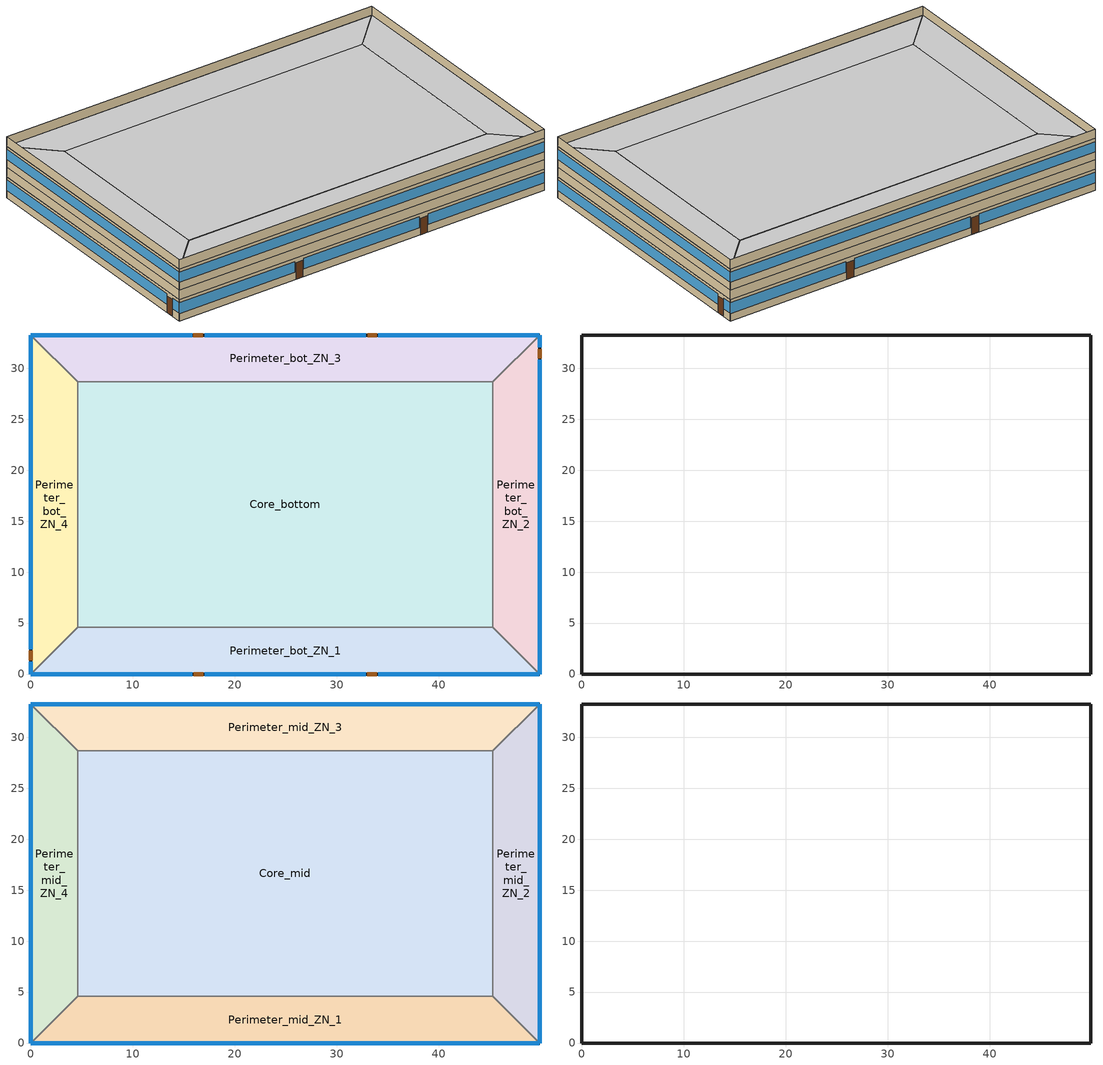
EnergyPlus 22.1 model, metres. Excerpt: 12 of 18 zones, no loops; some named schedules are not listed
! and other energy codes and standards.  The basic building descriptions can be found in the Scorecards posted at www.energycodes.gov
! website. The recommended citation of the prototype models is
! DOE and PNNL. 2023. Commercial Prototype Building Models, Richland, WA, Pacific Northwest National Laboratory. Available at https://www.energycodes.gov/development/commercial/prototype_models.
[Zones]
Perimeter_bot_ZN_1
 floor ground (Perimeter_bot_ZN_1_Floor_Ffactor): 0,0 4.57,4.57 45.34,4.57 49.91,0 z0
 wall outside (nonres_ext_wall_grd): 0,0 49.91,0 z0:2.74
 wall to Perimeter_bot_ZN_2 (int_wall): 49.91,0 45.34,4.57 z0:2.74
 window (Window_U_0.363_SHGC_South_0.359): 0,0 15.82,0 / 17.04,0 32.87,0 / 34.09,0 49.91,0 z0.95:2.33
 door (Swinging Door_con): 15.98,0 16.9,0 / 33.01,0 33.93,0 z0:2.13
 ceiling to FirstFloor_Plenum (DropCeiling): 49.91,0 45.34,4.57 4.57,4.57 0,0 z2.74
Perimeter_bot_ZN_2
 floor ground (Perimeter_bot_ZN_2_Floor_Ffactor): 49.91,0 45.34,4.57 45.34,28.7 49.91,33.27 z0
 wall outside (nonres_ext_wall_grd): 49.91,0 49.91,33.27 z0:2.74
 wall to Perimeter_bot_ZN_3 (int_wall): 49.91,33.27 45.34,28.7 z0:2.74
 window (Window_U_0.363_SHGC_East_0.359): 49.91,0 49.91,30.84 / 49.91,32.05 49.91,33.27 z0.97:2.33
 door (Swinging Door_con): 49.91,30.99 49.91,31.9 z0:2.13
 ceiling to FirstFloor_Plenum (DropCeiling): 49.91,33.27 45.34,28.7 45.34,4.57 49.91,0 z2.74
Perimeter_bot_ZN_3
 floor ground (Perimeter_bot_ZN_3_Floor_Ffactor): 49.91,33.27 45.34,28.7 4.57,28.7 0,33.27 z0
 wall outside (nonres_ext_wall_grd): 49.91,33.27 0,33.27 z0:2.74
 wall to Perimeter_bot_ZN_4 (int_wall): 0,33.27 4.57,28.7 z0:2.74
 window (Window_U_0.363_SHGC_North_0.359): 49.91,33.27 34.09,33.27 / 32.87,33.27 17.04,33.27 / 15.82,33.27 0,33.27 z0.95:2.33
 door (Swinging Door_con): 33.94,33.27 33.03,33.27 / 16.84,33.27 15.93,33.27 z0:2.13
 ceiling to FirstFloor_Plenum (DropCeiling): 0,33.27 4.57,28.7 45.34,28.7 49.91,33.27 z2.74
Perimeter_bot_ZN_4
 floor ground (Perimeter_bot_ZN_4_Floor_Ffactor): 0,33.27 4.57,28.7 4.57,4.57 0,0 z0
 wall outside (nonres_ext_wall_grd): 0,33.27 0,0 z0:2.74
 wall to Perimeter_bot_ZN_1 (int_wall): 0,0 4.57,4.57 z0:2.74
 window (Window_U_0.363_SHGC_West_0.359): 0,33.27 0,2.44 / 0,1.22 0,0 z0.97:2.33
 door (Swinging Door_con): 0,2.28 0,1.37 z0:2.13
 ceiling to FirstFloor_Plenum (DropCeiling): 0,0 4.57,4.57 4.57,28.7 0,33.27 z2.74
Core_bottom
 floor adiabatic (Core_bot_ZN_5_Floor_Ffactor): 45.34,28.7 45.34,4.57 4.57,4.57 4.57,28.7 z0
 wall to Perimeter_bot_ZN_1 (int_wall): 4.57,4.57 45.34,4.57 z0:2.74
 wall to Perimeter_bot_ZN_2 (int_wall): 45.34,4.57 45.34,28.7 z0:2.74
 wall to Perimeter_bot_ZN_3 (int_wall): 45.34,28.7 4.57,28.7 z0:2.74
 wall to Perimeter_bot_ZN_4 (int_wall): 4.57,28.7 4.57,4.57 z0:2.74
 ceiling to FirstFloor_Plenum (DropCeiling): 4.57,28.7 4.57,4.57 45.34,4.57 45.34,28.7 z2.74
FirstFloor_Plenum
 wall outside (nonres_ext_wall_grd): 49.91,33.27 0,33.27 0,0 49.91,0 49.91,33.27 z2.74:3.96
Perimeter_mid_ZN_1
 floor to FirstFloor_Plenum (int_slab_floor): 0,0 4.57,4.57 45.34,4.57 49.91,0 z3.96
 wall outside (nonres_ext_wall_mid): 0,0 49.91,0 z3.96:6.71
 wall to Perimeter_mid_ZN_2 (int_wall): 49.91,0 45.34,4.57 z3.96:6.71
 window (Window_U_0.363_SHGC_South_0.359): 0,0 49.91,0 z4.98:6.29
 ceiling to MidFloor_Plenum (DropCeiling): 49.91,0 45.34,4.57 4.57,4.57 0,0 z6.71
Perimeter_mid_ZN_2
 floor to FirstFloor_Plenum (int_slab_floor): 49.91,0 45.34,4.57 45.34,28.7 49.91,33.27 z3.96
 wall outside (nonres_ext_wall_mid): 49.91,0 49.91,33.27 z3.96:6.71
 wall to Perimeter_mid_ZN_3 (int_wall): 49.91,33.27 45.34,28.7 z3.96:6.71
 window (Window_U_0.363_SHGC_East_0.359): 49.91,0 49.91,33.27 z4.98:6.29
 ceiling to MidFloor_Plenum (DropCeiling): 49.91,33.27 45.34,28.7 45.34,4.57 49.91,0 z6.71
Perimeter_mid_ZN_3
 floor to FirstFloor_Plenum (int_slab_floor): 49.91,33.27 45.34,28.7 4.57,28.7 0,33.27 z3.96
 wall outside (nonres_ext_wall_mid): 49.91,33.27 0,33.27 z3.96:6.71
 wall to Perimeter_mid_ZN_4 (int_wall): 0,33.27 4.57,28.7 z3.96:6.71
 window (Window_U_0.363_SHGC_North_0.359): 49.91,33.27 0,33.27 z4.98:6.29
 ceiling to MidFloor_Plenum (DropCeiling): 0,33.27 4.57,28.7 45.34,28.7 49.91,33.27 z6.71
Perimeter_mid_ZN_4
 floor to FirstFloor_Plenum (int_slab_floor): 0,33.27 4.57,28.7 4.57,4.57 0,0 z3.96
 wall outside (nonres_ext_wall_mid): 0,33.27 0,0 z3.96:6.71
 wall to Perimeter_mid_ZN_1 (int_wall): 0,0 4.57,4.57 z3.96:6.71
 window (Window_U_0.363_SHGC_West_0.359): 0,33.27 0,0 z4.98:6.29
 ceiling to MidFloor_Plenum (DropCeiling): 0,0 4.57,4.57 4.57,28.7 0,33.27 z6.71
Core_mid
 floor to FirstFloor_Plenum (int_slab_floor): 45.34,28.7 45.34,4.57 4.57,4.57 4.57,28.7 z3.96
 wall to Perimeter_mid_ZN_3 (int_wall): 45.34,28.7 4.57,28.7 z3.96:6.71
 wall to Perimeter_mid_ZN_2 (int_wall): 45.34,4.57 45.34,28.7 z3.96:6.71
 wall to Perimeter_mid_ZN_1 (int_wall): 4.57,4.57 45.34,4.57 z3.96:6.71
 wall to Perimeter_mid_ZN_4 (int_wall): 4.57,28.7 4.57,4.57 z3.96:6.71
 ceiling to MidFloor_Plenum (DropCeiling): 4.57,28.7 4.57,4.57 45.34,4.57 45.34,28.7 z6.71
MidFloor_Plenum
 wall outside (nonres_ext_wall_mid): 49.91,33.27 0,33.27 0,0 49.91,0 49.91,33.27 z6.71:7.92
[Building]
OfficeMedium: North Axis {deg}=0; Terrain=City; Loads Convergence Tolerance Value {W}=0.04; Temperature Convergence Tolerance Value {deltaC}=0.2; Solar Distribution=FullInteriorAndExterior; Maximum Number of Warmup Days=25; Minimum Number of Warmup Days=6
[Site:Location]
Site:Location=Albuquerque.Intl.Sunport_NM_USA WMO=723650; Latitude {N+ S-}=35.04; Longitude {W- E+}=-106.62; Time Zone Relative to GMT {GMT+/-}=-7; Elevation {m}=1620
[SizingPeriod:DesignDay] Day of Month=21; Dry-Bulb Temperature Range Modifier Type=DefaultMultipliers; Humidity Condition Type=Wetbulb; Barometric Pressure {Pa}=83318; Rain {Yes/No}=No; Snow on ground {Yes/No}=No; Daylight Savings Time Indicator=No
Name | Month | Day Type | Maximum Dry-Bulb Temperature {C} | Daily Dry-Bulb Temperature Range {C} | Wetbulb at Maximum Dry-Bulb {C} | Wind Speed {m/s} design conditions vs. traditional 6.71 m/s (15 mph) | Wind Direction {Degrees; N=0, S=180} | Solar Model Indicator | Clearness {0.0 to 1.1} | Wind Speed {m/s} design conditions vs. traditional 3.35 m/s (7mph) | ASHRAE Clear Sky Optical Depth for Beam Irradiance (taub) | ASHRAE Clear Sky Optical Depth for Diffuse Irradiance (taud)
Albuquerque.Intl.Sunport_NM_USA Ann Htg 99.6% Condns DB | 12 | WinterDesignDay | -7.9 | 0 | -7.9 | 3.2 | 0 | ASHRAEClearSky | 0
Albuquerque.Intl.Sunport_NM_USA Ann Clg .4% Condns DB=>MWB | 7 | SummerDesignDay | 35.1 | 13.5 | 15.7 |  | 220 | ASHRAETau |  | 4.4 | 0.463 | 1.887
[Site:WaterMainsTemperature]
Calculation Method=Correlation; Annual average outdoor air temperature {C}=13.6333; Maximum difference in monthly average outdoor air temperatures {C}=23.5
[Site:GroundTemperature:FCfactorMethod]
January Ground Temperature {C}=13.7; February Ground Temperature {C}=7; March Ground Temperature {C}=2.1; April Ground Temperature {C}=2.6; May Ground Temperature {C}=4.3; June Ground Temperature {C}=8.8; July Ground Temperature {C}=13.9; August Ground Temperature {C}=17.8; September Ground Temperature {C}=23.2; October Ground Temperature {C}=25.6; November Ground Temperature {C}=24.1; December Ground Temperature {C}=20.5
[Material:NoMass]
Opaque Door panel_con: MediumRough, 0.475973, 0.9, 0.7, 0.7
CP02 CARPET PAD: VeryRough, 0.21648, 0.9, 0.7, 0.8
Nonres_Exterior_Wall_Insulation_grd: MediumSmooth, 1.44397, 0.9, 0.7, 0.7
Nonres_Exterior_Wall_Insulation_mid: MediumSmooth, 1.46041, 0.9, 0.7, 0.7
[Construction]
Swinging Door_con: Opaque Door panel_con
InteriorFurnishings: Std Wood 6inch
DropCeiling: AC02 Acoustic Ceiling
int_wall: G01 13mm gypsum board, G01 13mm gypsum board
int_slab_floor: 100mm Normalweight concrete floor, CP02 CARPET PAD
nonres_ext_wall_grd: F07 25mm stucco, G01 16mm gypsum board, Nonres_Exterior_Wall_Insulation_grd, G01 16mm gypsum board
nonres_ext_wall_mid: F07 25mm stucco, G01 16mm gypsum board, Nonres_Exterior_Wall_Insulation_mid, G01 16mm gypsum board
Window_U_0.363_SHGC_East_0.359: Glazing Layer East
Window_U_0.363_SHGC_South_0.359: Glazing Layer South
Window_U_0.363_SHGC_West_0.359: Glazing Layer West
Window_U_0.363_SHGC_North_0.359: Glazing Layer North
[Material]
Name | Roughness | Thickness {m} | Conductivity {W/m-K} | Density {kg/m3} | Specific Heat {J/kg-K} | Thermal Absorptance | Solar Absorptance | Visible Absorptance | Absorptance:Thermal | Absorptance:Solar | Absorptance:Visible
Std Wood 6inch | MediumSmooth | 0.15 | 0.12 | 540 | 1210 | 0.9 | 0.7 | 0.7
AC02 Acoustic Ceiling | MediumSmooth | 0.0127 | 0.057 | 288 | 1339 | 0.9 | 0.7 | 0.2
F07 25mm stucco | Smooth | 0.0254 | 0.72 | 1856 | 840 | 0.9 | 0.7 | 0.7
G01 13mm gypsum board | Smooth | 0.0127 | 0.16 | 800 | 1090 |  |  |  | 0.9 | 0.7 | 0.5
G01 16mm gypsum board | MediumSmooth | 0.0159 | 0.16 | 800 | 1090
100mm Normalweight concrete floor | MediumRough | 0.1016 | 2.31 | 2322 | 832
[WindowMaterial:SimpleGlazingSystem] U-Factor {W/m2-K}=2.06121; Solar Heat Gain Coefficient=0.359; Visible Transmittance=0.3949
Glazing Layer East; Glazing Layer South; Glazing Layer West; Glazing Layer North
[Construction:FfactorGroundFloor] F-Factor {W/m-K}=0.90012
Name | Area {m2} | PerimeterExposed {m}
Perimeter_bot_ZN_1_Floor_Ffactor; Perimeter_bot_ZN_3_Floor_Ffactor | 207.338 | 49.911
Perimeter_bot_ZN_2_Floor_Ffactor | 131.262 | 33.2738
Perimeter_bot_ZN_4_Floor_Ffactor | 131.254 | 33.2738
Core_bot_ZN_5_Floor_Ffactor | 983.537 | 0
[Generator:PVWatts]
PV_module: PVWatts Version=5; DC System Capacity {W}=32176.5; Module Type=Premium; Array Type=FixedOpenRack; System Losses=0.113; Array Geometry Type=TiltAzimuth; Tilt Angle {deg}=0; Azimuth Angle {deg}=180
[ElectricLoadCenter:Generators]
PV_Generator: Generator 1=PV_module; Generator 1 Rated Electric Power Output {W}=32176.5; Generator 1 Availability Schedule=PV_SCH
[ElectricLoadCenter:Inverter:PVWatts]
PV_Inverter: DC to AC Size Ratio=1.2; Inverter Efficiency=0.96
[ElectricLoadCenter:Distribution]
Generator: Generator List=PV_Generator; Generator Operation Scheme Type=Baseload; Electrical Buss Type=DirectCurrentWithInverter; Inverter=PV_Inverter
[Zone] Type=1; Multiplier=1; Volume {m3}=autocalculate; Floor Area {m2}=autocalculate
Name | Ceiling Height {m} | Part of Total Floor Area
Core_bottom; Core_mid; Perimeter_bot_ZN_3; Perimeter_bot_ZN_2; Perimeter_bot_ZN_1; Perimeter_bot_ZN_4; Perimeter_mid_ZN_3; Perimeter_mid_ZN_2; Perimeter_mid_ZN_1; Perimeter_mid_ZN_4 | 2.7432 | YES
MidFloor_Plenum; FirstFloor_Plenum | 1.2192 | No
[InternalMass] Construction=InteriorFurnishings
Name | Zone or ZoneList | Surface Area {m2}
Core_bottom_InternalMass_1 | Core_bottom | 1967.08
Core_mid_InternalMass_1 | Core_mid | 1967.08
Perimeter_bot_ZN_3_InternalMass_1 | Perimeter_bot_ZN_3 | 414.675
Perimeter_bot_ZN_2_InternalMass_1 | Perimeter_bot_ZN_2 | 262.5073
Perimeter_bot_ZN_1_InternalMass_1 | Perimeter_bot_ZN_1 | 414.6723
Perimeter_bot_ZN_4_InternalMass_1 | Perimeter_bot_ZN_4 | 262.5056
Perimeter_mid_ZN_3_InternalMass_1 | Perimeter_mid_ZN_3 | 414.675
Perimeter_mid_ZN_2_InternalMass_1 | Perimeter_mid_ZN_2 | 262.5073
Perimeter_mid_ZN_1_InternalMass_1 | Perimeter_mid_ZN_1 | 414.6723
Perimeter_mid_ZN_4_InternalMass_1 | Perimeter_mid_ZN_4 | 262.5056
[People] Number of People Calculation Method=Area/Person; Floor Area per Person {m2/person}=18.5788; Fraction Radiant=0.3; Sensible Heat Fraction=AUTOCALCULATE; Activity Level Schedule=ACTIVITY_SCH; Enable ASHRAE 55 Comfort Warnings=No; Mean Radiant Temperature Calculation Type=EnclosureAveraged; Work Efficiency Schedule=WORK_EFF_SCH; Clothing Insulation Calculation Method=ClothingInsulationSchedule; Clothing Insulation Schedule=CLOTHING_SCH; Air Velocity Schedule=AIR_VELO_SCH; Thermal Comfort Model 1 Type=FANGER
Name | Zone or ZoneList or Space or SpaceList | Number of People Schedule
Core_bottom | Core_bottom | BLDG_OCC_SCH_wo_SB
Core_mid | Core_mid | BLDG_OCC_SCH_wo_SB
Perimeter_bot_ZN_3 | Perimeter_bot_ZN_3 | BLDG_OCC_SCH_wo_SB
Perimeter_bot_ZN_2 | Perimeter_bot_ZN_2 | BLDG_OCC_SCH_wo_SB
Perimeter_bot_ZN_1 | Perimeter_bot_ZN_1 | BLDG_OCC_SCH_wo_SB
Perimeter_bot_ZN_4 | Perimeter_bot_ZN_4 | BLDG_OCC_SCH_wo_SB
Perimeter_mid_ZN_3 | Perimeter_mid_ZN_3 | BLDG_OCC_SCH_wo_SB
Perimeter_mid_ZN_2 | Perimeter_mid_ZN_2 | BLDG_OCC_SCH_w_SB
Perimeter_mid_ZN_1 | Perimeter_mid_ZN_1 | BLDG_OCC_SCH_wo_SB
Perimeter_mid_ZN_4 | Perimeter_mid_ZN_4 | BLDG_OCC_SCH_wo_SB
[Lights] Schedule=ltg_sch_office; Design Level Calculation Method=Watts/Area; Watts per Zone Floor Area {W/m2}=5.803983; Return Air Fraction=0; Fraction Radiant=0.7; Fraction Visible=0.2; Fraction Replaceable=1; Return Air Fraction Calculated from Plenum Temperature=No
Name | Zone or ZoneList or Space or SpaceList
Core_bottom_Lights | Core_bottom
Core_mid_Lights | Core_mid
Perimeter_bot_ZN_3_Lights | Perimeter_bot_ZN_3
Perimeter_bot_ZN_2_Lights | Perimeter_bot_ZN_2
Perimeter_bot_ZN_1_Lights | Perimeter_bot_ZN_1
Perimeter_bot_ZN_4_Lights | Perimeter_bot_ZN_4
Perimeter_mid_ZN_3_Lights | Perimeter_mid_ZN_3
Perimeter_mid_ZN_2_Lights | Perimeter_mid_ZN_2
Perimeter_mid_ZN_1_Lights | Perimeter_mid_ZN_1
Perimeter_mid_ZN_4_Lights | Perimeter_mid_ZN_4
[ElectricEquipment] Design Level Calculation Method=EquipmentLevel; Fraction Latent=0; Fraction Radiant=0.5; Fraction Lost=0
Name | Zone or ZoneList or Space or SpaceList | Schedule | Design Level {W}
Core_bottom_MiscPlug_Equip | Core_bottom | BLDG_EQUIP_SCH | 7937.16
Core_mid_MiscPlug_Equip | Core_mid | BLDG_EQUIP_SCH | 7937.16
Perimeter_bot_ZN_3_MiscPlug_Equip | Perimeter_bot_ZN_3 | BLDG_EQUIP_SCH | 1673.21
Perimeter_bot_ZN_2_MiscPlug_Equip | Perimeter_bot_ZN_2 | BLDG_EQUIP_SCH | 1059.22
Perimeter_bot_ZN_1_MiscPlug_Equip | Perimeter_bot_ZN_1 | BLDG_EQUIP_SCH | 1673.2
Perimeter_bot_ZN_4_MiscPlug_Equip | Perimeter_bot_ZN_4 | BLDG_EQUIP_SCH | 1059.21
Perimeter_mid_ZN_3_MiscPlug_Equip | Perimeter_mid_ZN_3 | BLDG_EQUIP_SCH | 1673.21
Perimeter_mid_ZN_2_MiscPlug_Equip | Perimeter_mid_ZN_2 | BLDG_EQUIP_SCH | 1059.22
Perimeter_mid_ZN_1_MiscPlug_Equip | Perimeter_mid_ZN_1 | BLDG_EQUIP_SCH | 1673.2
Perimeter_mid_ZN_4_MiscPlug_Equip | Perimeter_mid_ZN_4 | BLDG_EQUIP_SCH | 1059.21
Core_bottom_Elevators_Equip | Core_bottom | BLDG_ELEVATORS | 8517.82
Elevators_Lights_Fan | Core_bottom | ELEV_LIGHT_FAN_SCH_ADD_DF | 105.31
[Exterior:Lights] Control Option=AstronomicalClock
Name | Schedule | Design Level {W}
Exterior_Lights_a | Exterior_lighting_schedule_a | 542.49
Exterior_Lights_b | Exterior_lighting_schedule_b_2016 | 280.18
Exterior_Lights_c | Exterior_lighting_schedule_c_2016 | 3002.07
[Daylighting:Controls] Daylighting Method=SplitFlux; Availability Schedule=DaylightAvailSch; Lighting Control Type=Continuousoff; Minimum Input Power Fraction for Continuous or ContinuousOff Dimming Control=0.2; Minimum Light Output Fraction for Continuous or ContinuousOff Dimming Control=0.2; Number of Stepped Control Steps=3; Probability Lighting will be Reset When Needed in Manual Stepped Control=1; Maximum Allowable Discomfort Glare Index=22; Fraction of Lights Controlled by Reference Point 1=0.3835; Illuminance Setpoint at Reference Point 1 {lux}=377; Fraction of Lights Controlled by Reference Point 2=0.1395; Illuminance Setpoint at Reference Point 2 {lux}=377
Name | Zone or Space | Glare Calculation Daylighting Reference Point | Glare Calculation Azimuth Angle of View Direction Clockwise from Zone y-Axis {deg} | Daylighting Reference Point 1 | Daylighting Reference Point 2
Perimeter_bot_ZN_1_DaylCtrl | Perimeter_bot_ZN_1 | Perimeter_bot_ZN_1_DaylRefPt1 | 180 | Perimeter_bot_ZN_1_DaylRefPt1 | Perimeter_bot_ZN_1_DaylRefPt2
Perimeter_bot_ZN_2_DaylCtrl | Perimeter_bot_ZN_2 | Perimeter_bot_ZN_2_DaylRefPt1 | 90 | Perimeter_bot_ZN_2_DaylRefPt1 | Perimeter_bot_ZN_2_DaylRefPt2
Perimeter_bot_ZN_3_DaylCtrl | Perimeter_bot_ZN_3 | Perimeter_bot_ZN_3_DaylRefPt1 | 0 | Perimeter_bot_ZN_3_DaylRefPt1 | Perimeter_bot_ZN_3_DaylRefPt2
Perimeter_bot_ZN_4_DaylCtrl | Perimeter_bot_ZN_4 | Perimeter_bot_ZN_4_DaylRefPt1 | 270 | Perimeter_bot_ZN_4_DaylRefPt1 | Perimeter_bot_ZN_4_DaylRefPt2
Perimeter_mid_ZN_1_DaylCtrl | Perimeter_mid_ZN_1 | Perimeter_mid_ZN_1_DaylRefPt1 | 180 | Perimeter_mid_ZN_1_DaylRefPt1 | Perimeter_mid_ZN_1_DaylRefPt2
Perimeter_mid_ZN_2_DaylCtrl | Perimeter_mid_ZN_2 | Perimeter_mid_ZN_2_DaylRefPt1 | 90 | Perimeter_mid_ZN_2_DaylRefPt1 | Perimeter_mid_ZN_2_DaylRefPt2
Perimeter_mid_ZN_3_DaylCtrl | Perimeter_mid_ZN_3 | Perimeter_mid_ZN_3_DaylRefPt1 | 0 | Perimeter_mid_ZN_3_DaylRefPt1 | Perimeter_mid_ZN_3_DaylRefPt2
Perimeter_mid_ZN_4_DaylCtrl | Perimeter_mid_ZN_4 | Perimeter_mid_ZN_4_DaylRefPt1 | 270 | Perimeter_mid_ZN_4_DaylRefPt1 | Perimeter_mid_ZN_4_DaylRefPt2
[ZoneInfiltration:DesignFlowRate] Temperature Term Coefficient=0; Velocity Squared Term Coefficient=0
Name | Zone or ZoneList | Schedule | Design Flow Rate Calculation Method | Design Flow Rate {m3/s} | Flow per Exterior Surface Area {m3/s-m2} | Constant Term Coefficient | Velocity Term Coefficient
Perimeter_bot_ZN_3_Infiltration | Perimeter_bot_ZN_3 | INFIL_SCH_PNNL | Flow/ExteriorWallArea | 0 | 0.000569572 | 0 | 0.224
Perimeter_bot_ZN_2_Infiltration | Perimeter_bot_ZN_2 | INFIL_SCH_PNNL | Flow/ExteriorWallArea | 0 | 0.000569572 | 0 | 0.224
Perimeter_bot_ZN_1_Infiltration | Perimeter_bot_ZN_1 | INFIL_SCH_PNNL | Flow/ExteriorWallArea | 0 | 0.000569572 | 0 | 0.224
Perimeter_bot_ZN_1_Door_Infiltration | Perimeter_bot_ZN_1 | INFIL_Door_Opening_SCH | Flow/Zone | 0.67866 |  | 1 | 0
Perimeter_bot_ZN_4_Infiltration | Perimeter_bot_ZN_4 | INFIL_SCH_PNNL | Flow/ExteriorWallArea | 0 | 0.000569572 | 0 | 0.224
Perimeter_mid_ZN_3_Infiltration | Perimeter_mid_ZN_3 | INFIL_SCH_PNNL | Flow/ExteriorWallArea | 0 | 0.000569572 | 0 | 0.224
Perimeter_mid_ZN_2_Infiltration | Perimeter_mid_ZN_2 | INFIL_SCH_PNNL | Flow/ExteriorWallArea | 0 | 0.000569572 | 0 | 0.224
Perimeter_mid_ZN_1_Infiltration | Perimeter_mid_ZN_1 | INFIL_SCH_PNNL | Flow/ExteriorWallArea | 0 | 0.000569572 | 0 | 0.224
Perimeter_mid_ZN_4_Infiltration | Perimeter_mid_ZN_4 | INFIL_SCH_PNNL | Flow/ExteriorWallArea | 0 | 0.000569572 | 0 | 0.224
FirstFloor_Plenum_Infiltration | FirstFloor_Plenum | INFIL_SCH_PNNL | Flow/ExteriorWallArea | 0 | 0.000569572 | 0 | 0.224
MidFloor_Plenum_Infiltration | MidFloor_Plenum | INFIL_SCH_PNNL | Flow/ExteriorWallArea | 0 | 0.000569572 | 0 | 0.224
[EnergyManagementSystem:Sensor]
Name | Output:Variable or Output:Meter | Output:Variable or Output:Meter Index Key
Facility_Int_LTG | InteriorLights:Electricity
OAT | Site Outdoor Air Drybulb Temperature | Environment
[EnergyManagementSystem:GlobalVariable]
Wired_LTG
[EnergyManagementSystem:Program]
Transformer_Load_Prog: SET Wired_LTG = Facility_Int_LTG*0.0281
SET_Core_bottom_Light_EMS_Program: SET Core_bottom_LSr_IP =0.093*Core_bottom_LSr/Core_bottom_Area; IF (Core_bottom_Occ_Sensor <= 0) && (Core_bottom_LSr_IP >= 0.02); SET Core_bottom_Light_Actuator = 0.02*Core_bottom_Area/0.09290304; ELSE; SET Core_bottom_Light_Actuator = NULL; ENDIF
SET_Core_mid_Light_EMS_Program: SET Core_mid_LSr_IP =0.093*Core_mid_LSr/Core_mid_Area; IF (Core_mid_Occ_Sensor <= 0) && (Core_mid_LSr_IP >= 0.02); SET Core_mid_Light_Actuator = 0.02*Core_mid_Area/0.09290304; ELSE; SET Core_mid_Light_Actuator = NULL; ENDIF
SET_Core_top_Light_EMS_Program: SET Core_top_LSr_IP =0.093*Core_top_LSr/Core_top_Area; IF (Core_top_Occ_Sensor <= 0) && (Core_top_LSr_IP >= 0.02); SET Core_top_Light_Actuator = 0.02*Core_top_Area/0.09290304; ELSE; SET Core_top_Light_Actuator = NULL; ENDIF
SET_Perimeter_top_ZN_3_Light_EMS_Program: SET Perimeter_top_ZN_3_LSr_IP =0.093*Perimeter_top_ZN_3_LSr/Perimeter_top_ZN_3_Area; IF (Perimeter_top_ZN_3_Occ_Sensor <= 0) && (Perimeter_top_ZN_3_LSr_IP >= 0.02); SET Perimeter_top_ZN_3_Light_Actuator = 0.02*Perimeter_top_ZN_3_Area/0.09290304; ELSE; SET Perimeter_top_ZN_3_Light_Actuator = NULL; ENDIF
SET_Perimeter_top_ZN_2_Light_EMS_Program: SET Perimeter_top_ZN_2_LSr_IP =0.093*Perimeter_top_ZN_2_LSr/Perimeter_top_ZN_2_Area; IF (Perimeter_top_ZN_2_Occ_Sensor <= 0) && (Perimeter_top_ZN_2_LSr_IP >= 0.02); SET Perimeter_top_ZN_2_Light_Actuator = 0.02*Perimeter_top_ZN_2_Area/0.09290304; ELSE; SET Perimeter_top_ZN_2_Light_Actuator = NULL; ENDIF
